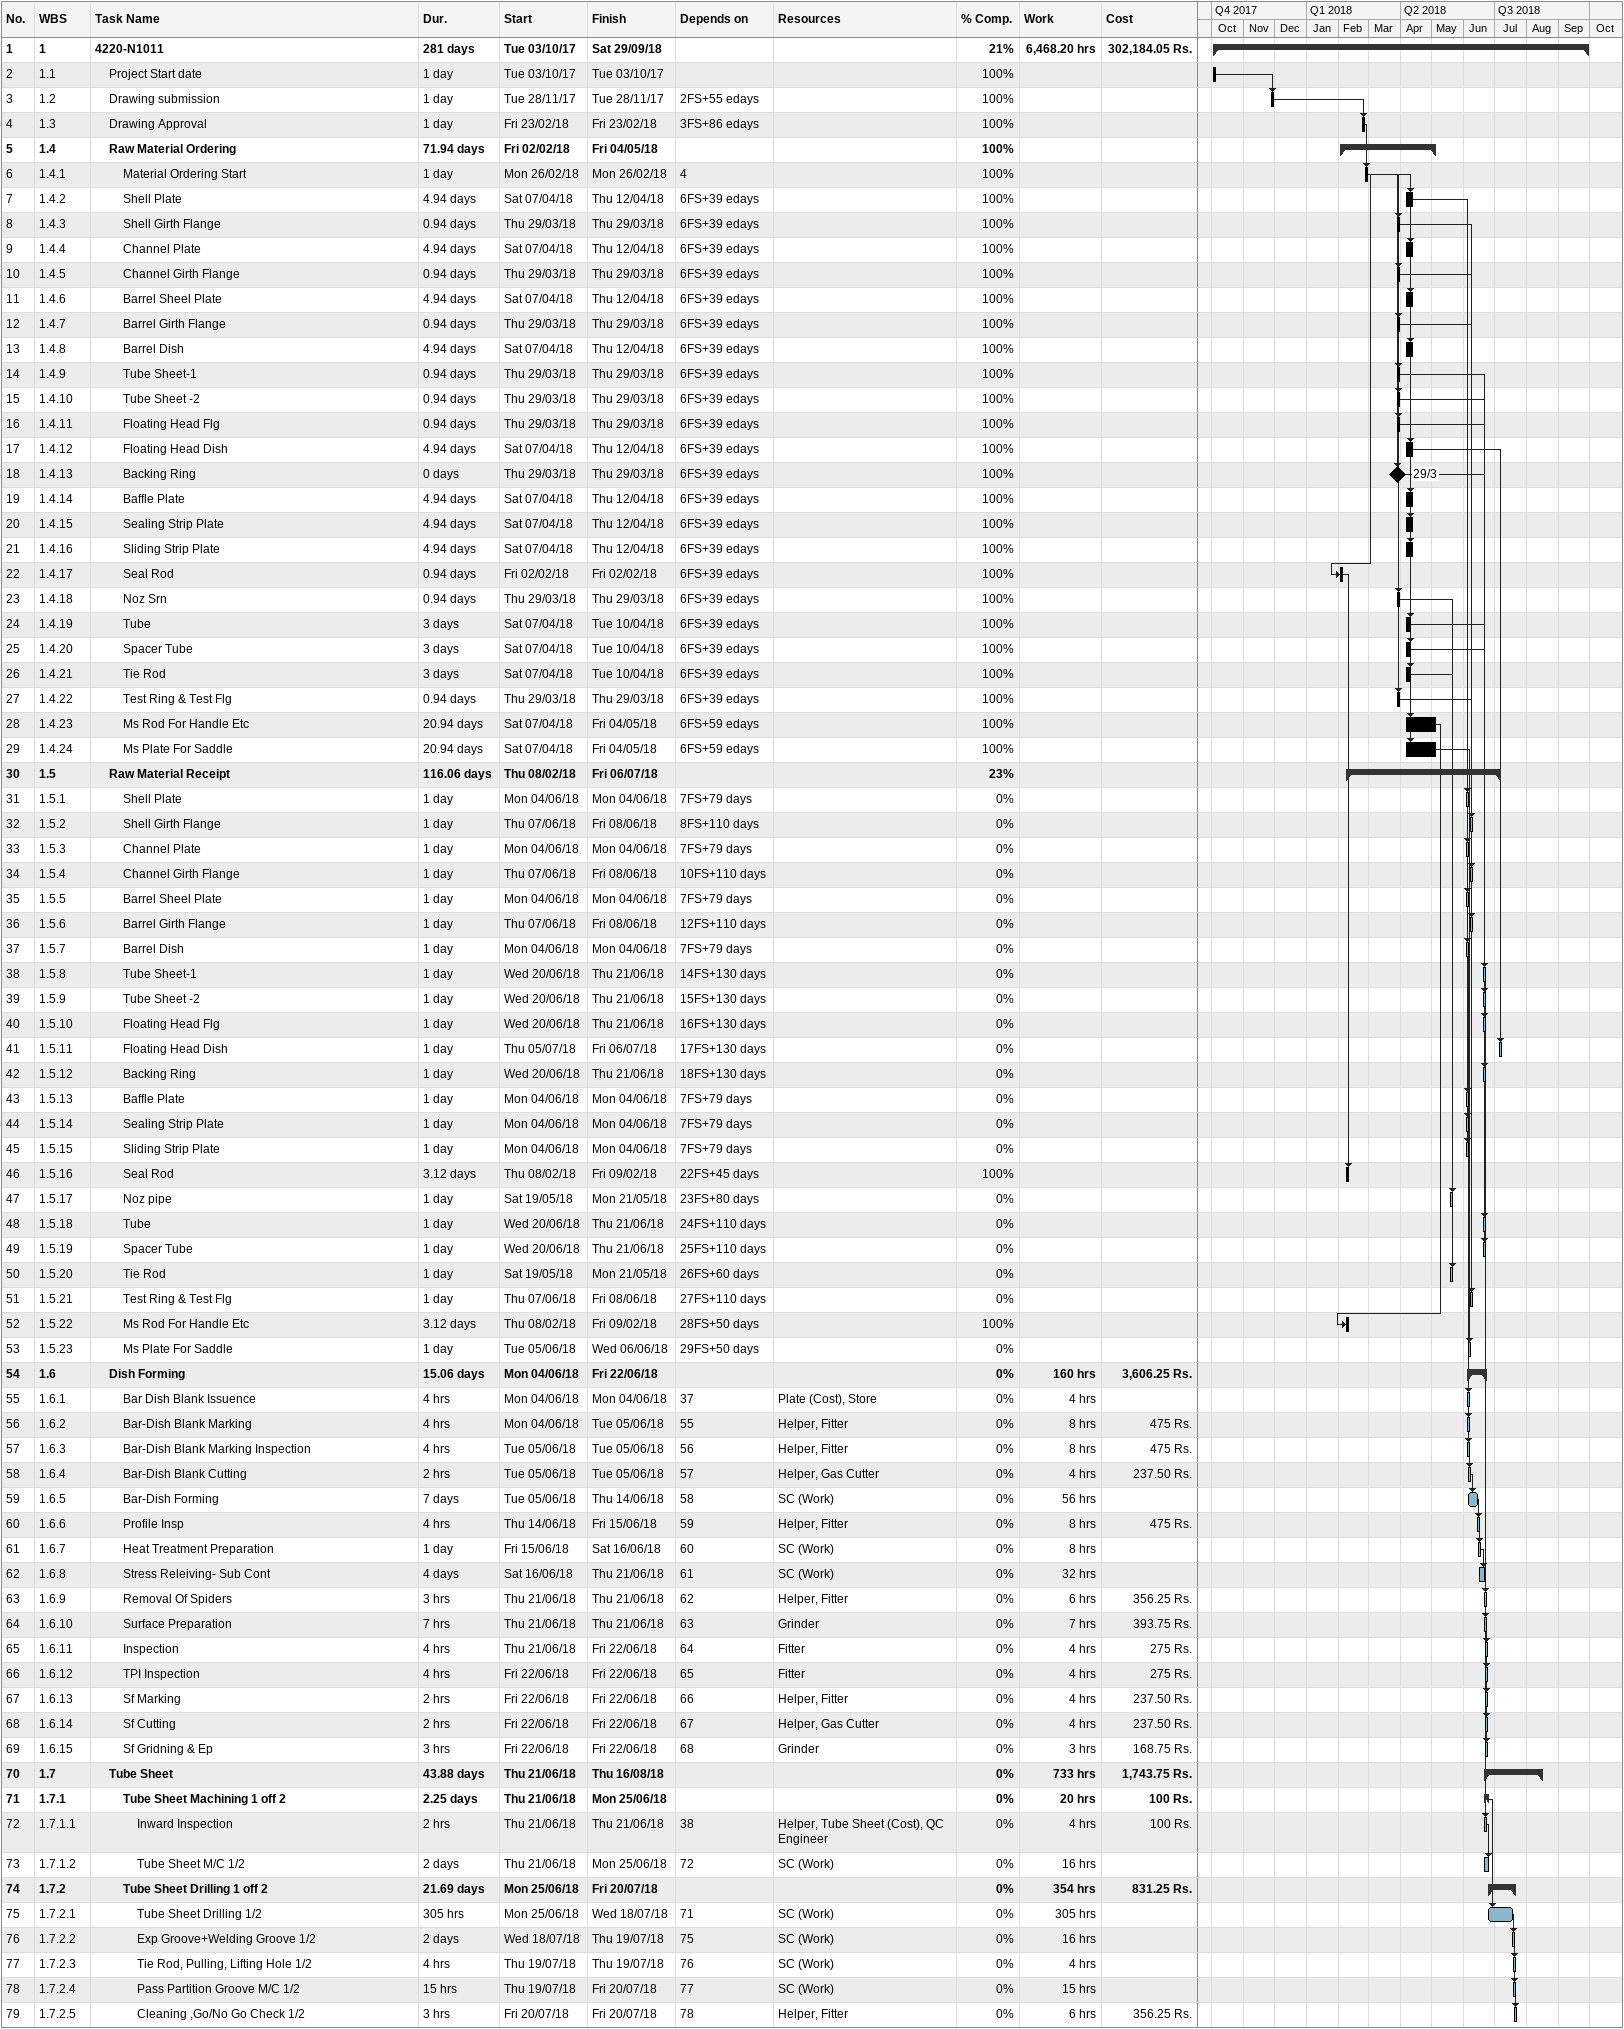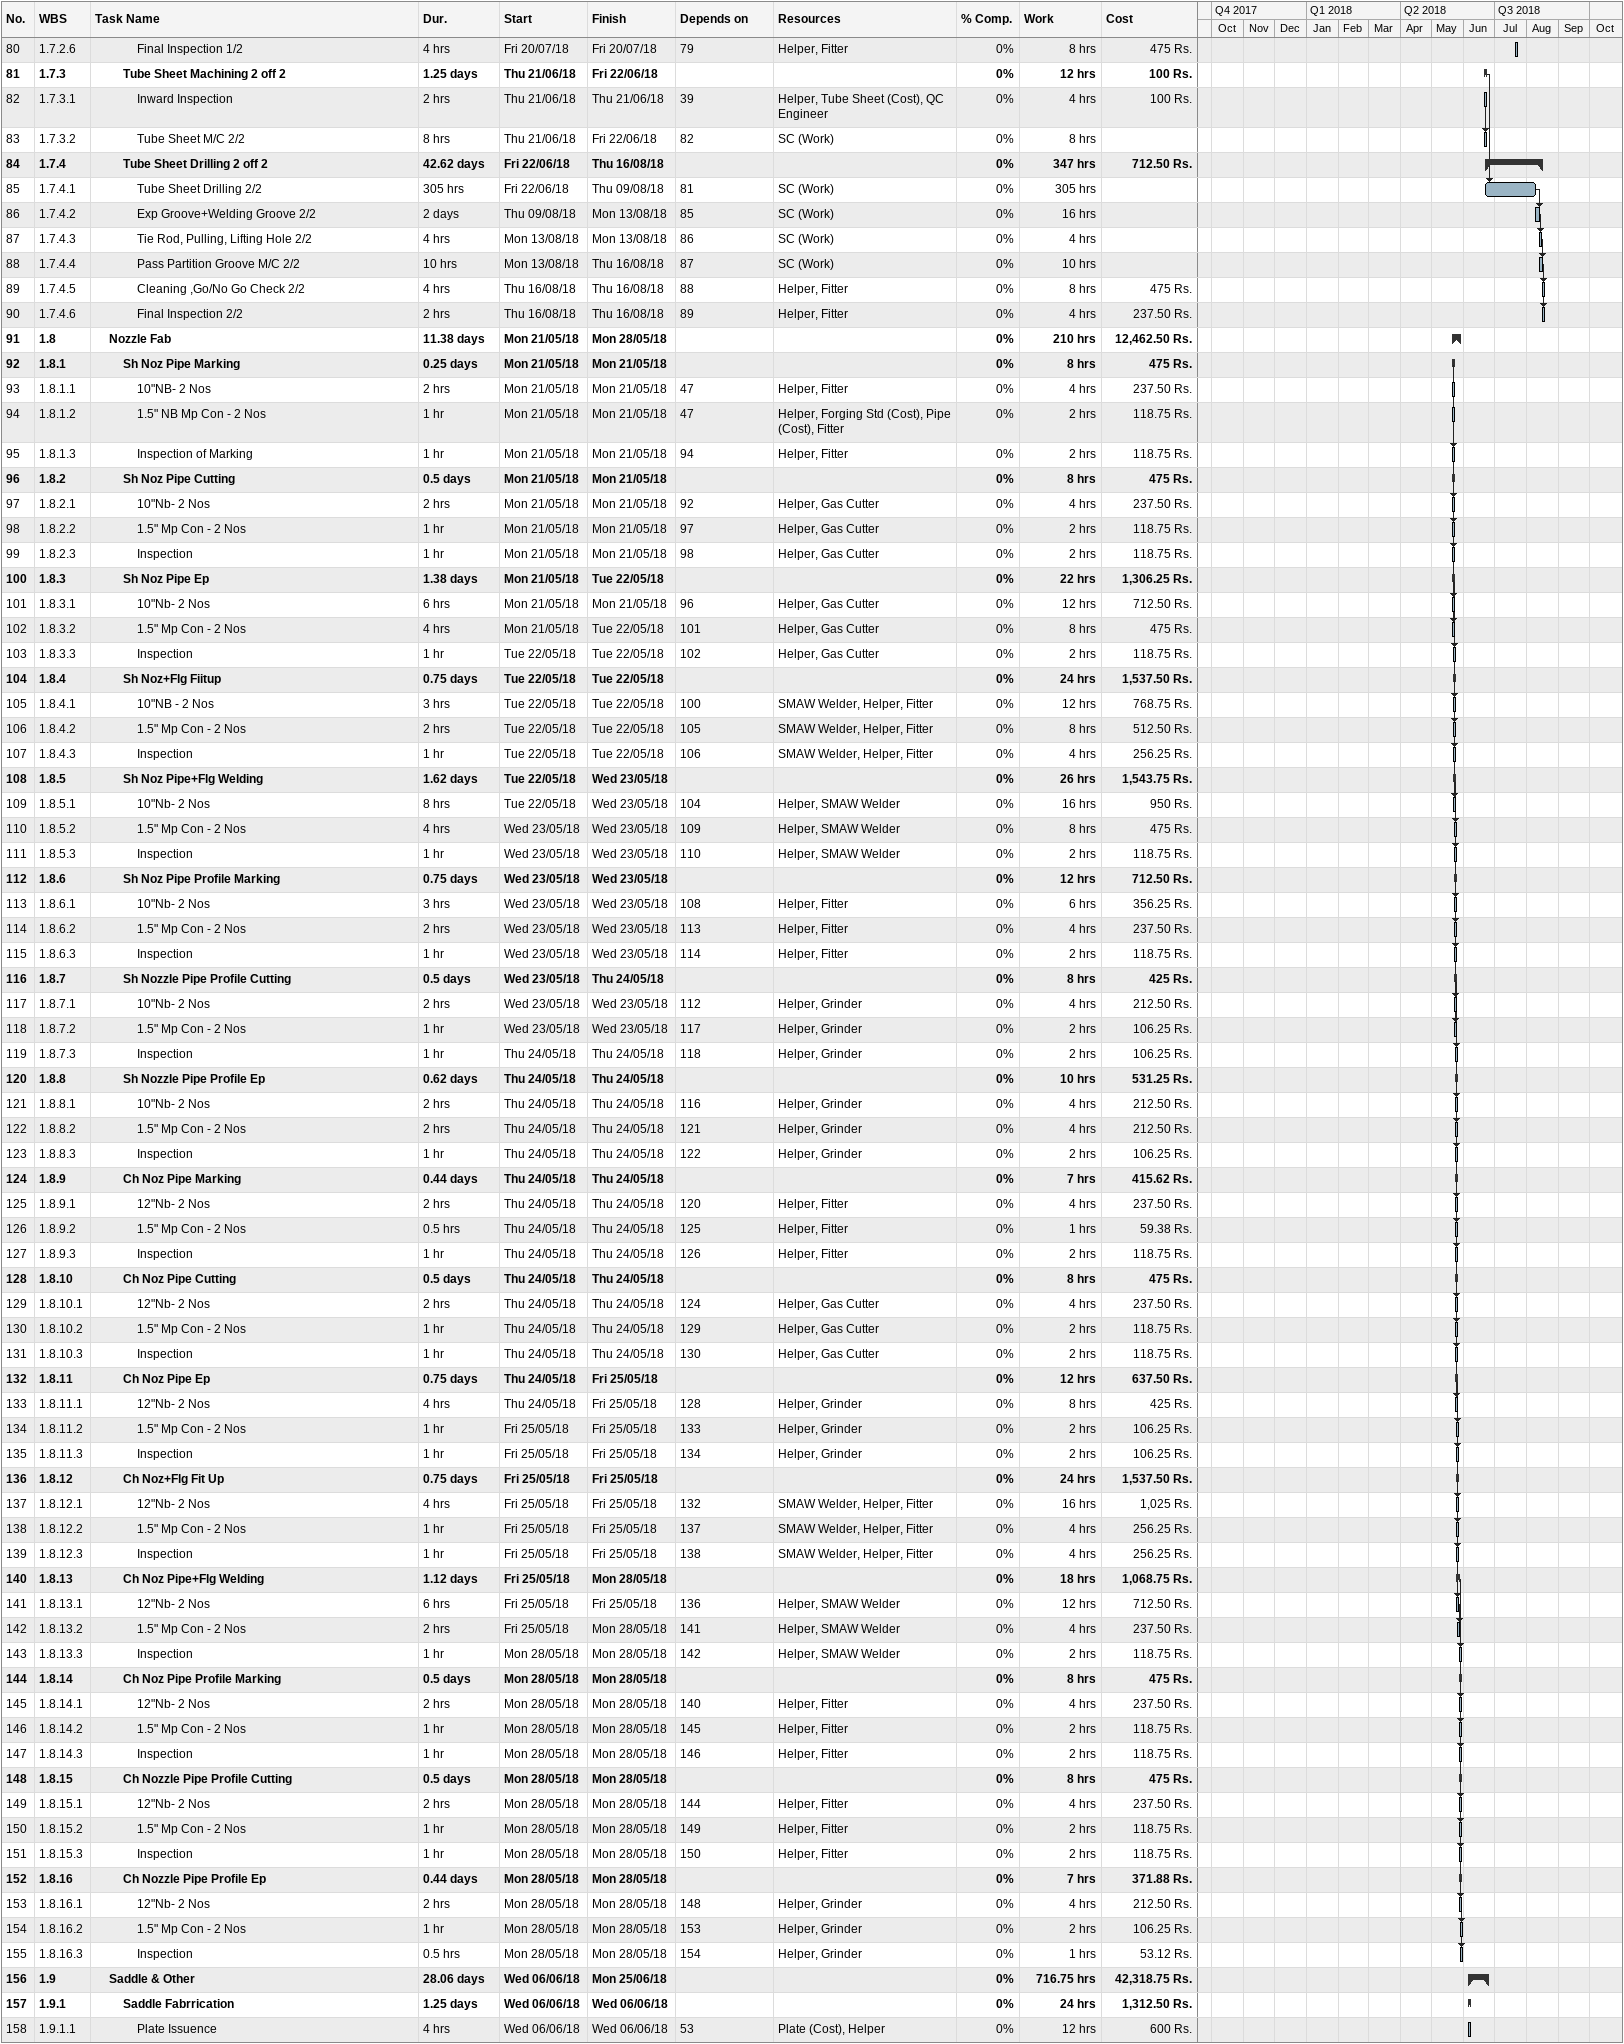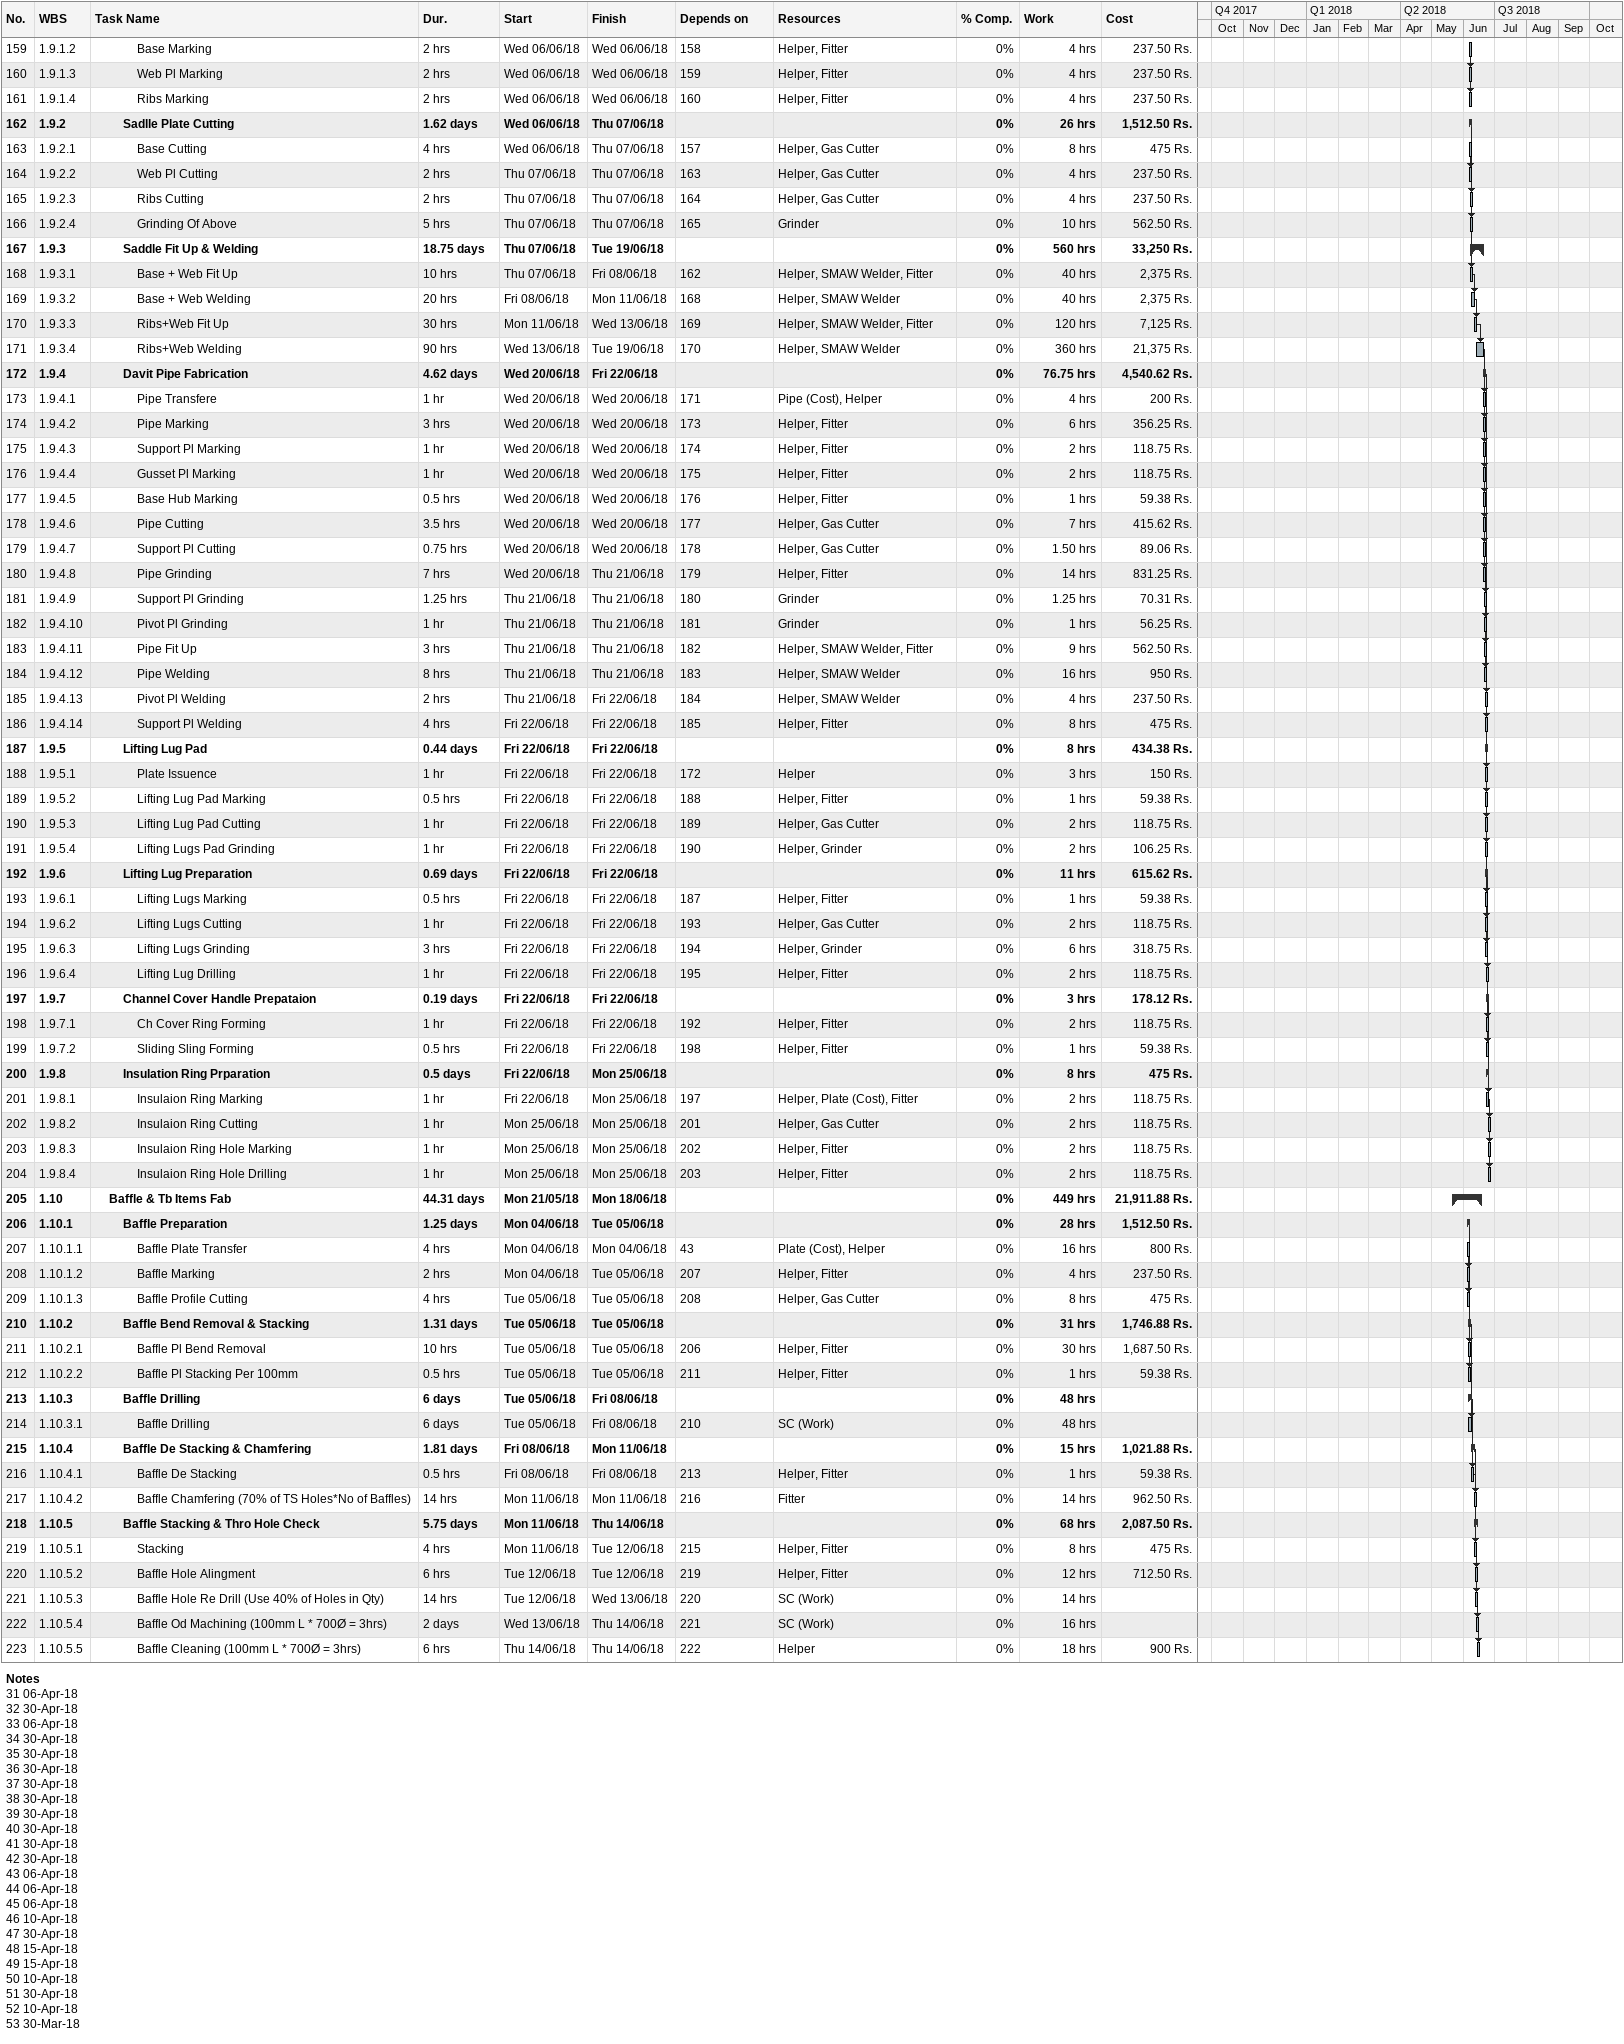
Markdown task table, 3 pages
| ID | WBS | Task | Duration | Start | Finish | Predecessors | Resources | % complete | Work (h) | Cost (Rs.) |
|---|---|---|---|---|---|---|---|---|---|---|
| 1 | 1 | **4220-N1011** | 281d | 2017-10-03 | 2018-09-29 |  |  | 21 | 6468.20 | 302184.05 |
| 2 | 1.1 | Project Start date | 1d | 2017-10-03 | 2017-10-03 |  |  | 100 |  |  |
| 3 | 1.2 | Drawing submission | 1d | 2017-11-28 | 2017-11-28 | 2FS+55ed |  | 100 |  |  |
| 4 | 1.3 | Drawing Approval | 1d | 2018-02-23 | 2018-02-23 | 3FS+86ed |  | 100 |  |  |
| 5 | 1.4 | **Raw Material Ordering** | 71.94d | 2018-02-02 | 2018-05-04 |  |  | 100 |  |  |
| 6 | 1.4.1 | Material Ordering Start | 1d | 2018-02-26 | 2018-02-26 | 4 |  | 100 |  |  |
| 7 | 1.4.2 | Shell Plate | 4.94d | 2018-04-07 | 2018-04-12 | 6FS+39ed |  | 100 |  |  |
| 8 | 1.4.3 | Shell Girth Flange | 0.94d | 2018-03-29 | 2018-03-29 | 6FS+39ed |  | 100 |  |  |
| 9 | 1.4.4 | Channel Plate | 4.94d | 2018-04-07 | 2018-04-12 | 6FS+39ed |  | 100 |  |  |
| 10 | 1.4.5 | Channel Girth Flange | 0.94d | 2018-03-29 | 2018-03-29 | 6FS+39ed |  | 100 |  |  |
| 11 | 1.4.6 | Barrel Sheel Plate | 4.94d | 2018-04-07 | 2018-04-12 | 6FS+39ed |  | 100 |  |  |
| 12 | 1.4.7 | Barrel Girth Flange | 0.94d | 2018-03-29 | 2018-03-29 | 6FS+39ed |  | 100 |  |  |
| 13 | 1.4.8 | Barrel Dish | 4.94d | 2018-04-07 | 2018-04-12 | 6FS+39ed |  | 100 |  |  |
| 14 | 1.4.9 | Tube Sheet-1 | 0.94d | 2018-03-29 | 2018-03-29 | 6FS+39ed |  | 100 |  |  |
| 15 | 1.4.10 | Tube Sheet -2 | 0.94d | 2018-03-29 | 2018-03-29 | 6FS+39ed |  | 100 |  |  |
| 16 | 1.4.11 | Floating Head Flg | 0.94d | 2018-03-29 | 2018-03-29 | 6FS+39ed |  | 100 |  |  |
| 17 | 1.4.12 | Floating Head Dish | 4.94d | 2018-04-07 | 2018-04-12 | 6FS+39ed |  | 100 |  |  |
| 18 | 1.4.13 | Backing Ring | 0d | 2018-03-29 | 2018-03-29 | 6FS+39ed |  | 100 |  |  |
| 19 | 1.4.14 | Baffle Plate | 4.94d | 2018-04-07 | 2018-04-12 | 6FS+39ed |  | 100 |  |  |
| 20 | 1.4.15 | Sealing Strip Plate | 4.94d | 2018-04-07 | 2018-04-12 | 6FS+39ed |  | 100 |  |  |
| 21 | 1.4.16 | Sliding Strip Plate | 4.94d | 2018-04-07 | 2018-04-12 | 6FS+39ed |  | 100 |  |  |
| 22 | 1.4.17 | Seal Rod | 0.94d | 2018-02-02 | 2018-02-02 | 6FS+39ed |  | 100 |  |  |
| 23 | 1.4.18 | Noz Srn | 0.94d | 2018-03-29 | 2018-03-29 | 6FS+39ed |  | 100 |  |  |
| 24 | 1.4.19 | Tube | 3d | 2018-04-07 | 2018-04-10 | 6FS+39ed |  | 100 |  |  |
| 25 | 1.4.20 | Spacer Tube | 3d | 2018-04-07 | 2018-04-10 | 6FS+39ed |  | 100 |  |  |
| 26 | 1.4.21 | Tie Rod | 3d | 2018-04-07 | 2018-04-10 | 6FS+39ed |  | 100 |  |  |
| 27 | 1.4.22 | Test Ring & Test Flg | 0.94d | 2018-03-29 | 2018-03-29 | 6FS+39ed |  | 100 |  |  |
| 28 | 1.4.23 | Ms Rod For Handle Etc | 20.94d | 2018-04-07 | 2018-05-04 | 6FS+59ed |  | 100 |  |  |
| 29 | 1.4.24 | Ms Plate For Saddle | 20.94d | 2018-04-07 | 2018-05-04 | 6FS+59ed |  | 100 |  |  |
| 30 | 1.5 | **Raw Material Receipt** | 116.06d | 2018-02-08 | 2018-07-06 |  |  | 23 |  |  |
| 31 | 1.5.1 | Shell Plate | 1d | 2018-06-04 | 2018-06-04 | 7FS+79d |  | 0 |  |  |
| 32 | 1.5.2 | Shell Girth Flange | 1d | 2018-06-07 | 2018-06-08 | 8FS+110d |  | 0 |  |  |
| 33 | 1.5.3 | Channel Plate | 1d | 2018-06-04 | 2018-06-04 | 7FS+79d |  | 0 |  |  |
| 34 | 1.5.4 | Channel Girth Flange | 1d | 2018-06-07 | 2018-06-08 | 10FS+110d |  | 0 |  |  |
| 35 | 1.5.5 | Barrel Sheel Plate | 1d | 2018-06-04 | 2018-06-04 | 7FS+79d |  | 0 |  |  |
| 36 | 1.5.6 | Barrel Girth Flange | 1d | 2018-06-07 | 2018-06-08 | 12FS+110d |  | 0 |  |  |
| 37 | 1.5.7 | Barrel Dish | 1d | 2018-06-04 | 2018-06-04 | 7FS+79d |  | 0 |  |  |
| 38 | 1.5.8 | Tube Sheet-1 | 1d | 2018-06-20 | 2018-06-21 | 14FS+130d |  | 0 |  |  |
| 39 | 1.5.9 | Tube Sheet -2 | 1d | 2018-06-20 | 2018-06-21 | 15FS+130d |  | 0 |  |  |
| 40 | 1.5.10 | Floating Head Flg | 1d | 2018-06-20 | 2018-06-21 | 16FS+130d |  | 0 |  |  |
| 41 | 1.5.11 | Floating Head Dish | 1d | 2018-07-05 | 2018-07-06 | 17FS+130d |  | 0 |  |  |
| 42 | 1.5.12 | Backing Ring | 1d | 2018-06-20 | 2018-06-21 | 18FS+130d |  | 0 |  |  |
| 43 | 1.5.13 | Baffle Plate | 1d | 2018-06-04 | 2018-06-04 | 7FS+79d |  | 0 |  |  |
| 44 | 1.5.14 | Sealing Strip Plate | 1d | 2018-06-04 | 2018-06-04 | 7FS+79d |  | 0 |  |  |
| 45 | 1.5.15 | Sliding Strip Plate | 1d | 2018-06-04 | 2018-06-04 | 7FS+79d |  | 0 |  |  |
| 46 | 1.5.16 | Seal Rod | 3.12d | 2018-02-08 | 2018-02-09 | 22FS+45d |  | 100 |  |  |
| 47 | 1.5.17 | Noz pipe | 1d | 2018-05-19 | 2018-05-21 | 23FS+80d |  | 0 |  |  |
| 48 | 1.5.18 | Tube | 1d | 2018-06-20 | 2018-06-21 | 24FS+110d |  | 0 |  |  |
| 49 | 1.5.19 | Spacer Tube | 1d | 2018-06-20 | 2018-06-21 | 25FS+110d |  | 0 |  |  |
| 50 | 1.5.20 | Tie Rod | 1d | 2018-05-19 | 2018-05-21 | 26FS+60d |  | 0 |  |  |
| 51 | 1.5.21 | Test Ring & Test Flg | 1d | 2018-06-07 | 2018-06-08 | 27FS+110d |  | 0 |  |  |
| 52 | 1.5.22 | Ms Rod For Handle Etc | 3.12d | 2018-02-08 | 2018-02-09 | 28FS+50d |  | 100 |  |  |
| 53 | 1.5.23 | Ms Plate For Saddle | 1d | 2018-06-05 | 2018-06-06 | 29FS+50d |  | 0 |  |  |
| 54 | 1.6 | **Dish Forming** | 15.06d | 2018-06-04 | 2018-06-22 |  |  | 0 | 160 | 3606.25 |
| 55 | 1.6.1 | Bar Dish Blank Issuence | 4h | 2018-06-04 | 2018-06-04 | 37 | Plate (Cost), Store | 0 | 4 |  |
| 56 | 1.6.2 | Bar-Dish Blank Marking | 4h | 2018-06-04 | 2018-06-05 | 55 | Helper, Fitter | 0 | 8 | 475 |
| 57 | 1.6.3 | Bar-Dish Blank Marking Inspection | 4h | 2018-06-05 | 2018-06-05 | 56 | Helper, Fitter | 0 | 8 | 475 |
| 58 | 1.6.4 | Bar-Dish Blank Cutting | 2h | 2018-06-05 | 2018-06-05 | 57 | Helper, Gas Cutter | 0 | 4 | 237.50 |
| 59 | 1.6.5 | Bar-Dish Forming | 7d | 2018-06-05 | 2018-06-14 | 58 | SC (Work) | 0 | 56 |  |
| 60 | 1.6.6 | Profile Insp | 4h | 2018-06-14 | 2018-06-15 | 59 | Helper, Fitter | 0 | 8 | 475 |
| 61 | 1.6.7 | Heat Treatment Preparation | 1d | 2018-06-15 | 2018-06-16 | 60 | SC (Work) | 0 | 8 |  |
| 62 | 1.6.8 | Stress Releiving- Sub Cont | 4d | 2018-06-16 | 2018-06-21 | 61 | SC (Work) | 0 | 32 |  |
| 63 | 1.6.9 | Removal Of Spiders | 3h | 2018-06-21 | 2018-06-21 | 62 | Helper, Fitter | 0 | 6 | 356.25 |
| 64 | 1.6.10 | Surface Preparation | 7h | 2018-06-21 | 2018-06-21 | 63 | Grinder | 0 | 7 | 393.75 |
| 65 | 1.6.11 | Inspection | 4h | 2018-06-21 | 2018-06-22 | 64 | Fitter | 0 | 4 | 275 |
| 66 | 1.6.12 | TPI Inspection | 4h | 2018-06-22 | 2018-06-22 | 65 | Fitter | 0 | 4 | 275 |
| 67 | 1.6.13 | Sf Marking | 2h | 2018-06-22 | 2018-06-22 | 66 | Helper, Fitter | 0 | 4 | 237.50 |
| 68 | 1.6.14 | Sf Cutting | 2h | 2018-06-22 | 2018-06-22 | 67 | Helper, Gas Cutter | 0 | 4 | 237.50 |
| 69 | 1.6.15 | Sf Gridning & Ep | 3h | 2018-06-22 | 2018-06-22 | 68 | Grinder | 0 | 3 | 168.75 |
| 70 | 1.7 | **Tube Sheet** | 43.88d | 2018-06-21 | 2018-08-16 |  |  | 0 | 733 | 1743.75 |
| 71 | 1.7.1 | **Tube Sheet Machining 1 off 2** | 2.25d | 2018-06-21 | 2018-06-25 |  |  | 0 | 20 | 100 |
| 72 | 1.7.1.1 | Inward Inspection | 2h | 2018-06-21 | 2018-06-21 | 38 | Helper, Tube Sheet (Cost), QC Engineer | 0 | 4 | 100 |
| 73 | 1.7.1.2 | Tube Sheet M/C 1/2 | 2d | 2018-06-21 | 2018-06-25 | 72 | SC (Work) | 0 | 16 |  |
| 74 | 1.7.2 | **Tube Sheet Drilling 1 off 2** | 21.69d | 2018-06-25 | 2018-07-20 |  |  | 0 | 354 | 831.25 |
| 75 | 1.7.2.1 | Tube Sheet Drilling 1/2 | 305h | 2018-06-25 | 2018-07-18 | 71 | SC (Work) | 0 | 305 |  |
| 76 | 1.7.2.2 | Exp Groove+Welding Groove 1/2 | 2d | 2018-07-18 | 2018-07-19 | 75 | SC (Work) | 0 | 16 |  |
| 77 | 1.7.2.3 | Tie Rod, Pulling, Lifting Hole 1/2 | 4h | 2018-07-19 | 2018-07-19 | 76 | SC (Work) | 0 | 4 |  |
| 78 | 1.7.2.4 | Pass Partition Groove M/C 1/2 | 15h | 2018-07-19 | 2018-07-20 | 77 | SC (Work) | 0 | 15 |  |
| 79 | 1.7.2.5 | Cleaning ,Go/No Go Check 1/2 | 3h | 2018-07-20 | 2018-07-20 | 78 | Helper, Fitter | 0 | 6 | 356.25 |
| 80 | 1.7.2.6 | Final Inspection 1/2 | 4h | 2018-07-20 | 2018-07-20 | 79 | Helper, Fitter | 0 | 8 | 475 |
| 81 | 1.7.3 | **Tube Sheet Machining 2 off 2** | 1.25d | 2018-06-21 | 2018-06-22 |  |  | 0 | 12 | 100 |
| 82 | 1.7.3.1 | Inward Inspection | 2h | 2018-06-21 | 2018-06-21 | 39 | Helper, Tube Sheet (Cost), QC Engineer | 0 | 4 | 100 |
| 83 | 1.7.3.2 | Tube Sheet M/C 2/2 | 8h | 2018-06-21 | 2018-06-22 | 82 | SC (Work) | 0 | 8 |  |
| 84 | 1.7.4 | **Tube Sheet Drilling 2 off 2** | 42.62d | 2018-06-22 | 2018-08-16 |  |  | 0 | 347 | 712.50 |
| 85 | 1.7.4.1 | Tube Sheet Drilling 2/2 | 305h | 2018-06-22 | 2018-08-09 | 81 | SC (Work) | 0 | 305 |  |
| 86 | 1.7.4.2 | Exp Groove+Welding Groove 2/2 | 2d | 2018-08-09 | 2018-08-13 | 85 | SC (Work) | 0 | 16 |  |
| 87 | 1.7.4.3 | Tie Rod, Pulling, Lifting Hole 2/2 | 4h | 2018-08-13 | 2018-08-13 | 86 | SC (Work) | 0 | 4 |  |
| 88 | 1.7.4.4 | Pass Partition Groove M/C 2/2 | 10h | 2018-08-13 | 2018-08-16 | 87 | SC (Work) | 0 | 10 |  |
| 89 | 1.7.4.5 | Cleaning ,Go/No Go Check 2/2 | 4h | 2018-08-16 | 2018-08-16 | 88 | Helper, Fitter | 0 | 8 | 475 |
| 90 | 1.7.4.6 | Final Inspection 2/2 | 2h | 2018-08-16 | 2018-08-16 | 89 | Helper, Fitter | 0 | 4 | 237.50 |
| 91 | 1.8 | **Nozzle Fab** | 11.38d | 2018-05-21 | 2018-05-28 |  |  | 0 | 210 | 12462.50 |
| 92 | 1.8.1 | **Sh Noz Pipe Marking** | 0.25d | 2018-05-21 | 2018-05-21 |  |  | 0 | 8 | 475 |
| 93 | 1.8.1.1 | 10"NB- 2 Nos | 2h | 2018-05-21 | 2018-05-21 | 47 | Helper, Fitter | 0 | 4 | 237.50 |
| 94 | 1.8.1.2 | 1.5" NB Mp Con - 2 Nos | 1h | 2018-05-21 | 2018-05-21 | 47 | Helper, Forging Std (Cost), Pipe (Cost), Fitter | 0 | 2 | 118.75 |
| 95 | 1.8.1.3 | Inspection of Marking | 1h | 2018-05-21 | 2018-05-21 | 94 | Helper, Fitter | 0 | 2 | 118.75 |
| 96 | 1.8.2 | **Sh Noz Pipe Cutting** | 0.5d | 2018-05-21 | 2018-05-21 |  |  | 0 | 8 | 475 |
| 97 | 1.8.2.1 | 10"Nb- 2 Nos | 2h | 2018-05-21 | 2018-05-21 | 92 | Helper, Gas Cutter | 0 | 4 | 237.50 |
| 98 | 1.8.2.2 | 1.5" Mp Con - 2 Nos | 1h | 2018-05-21 | 2018-05-21 | 97 | Helper, Gas Cutter | 0 | 2 | 118.75 |
| 99 | 1.8.2.3 | Inspection | 1h | 2018-05-21 | 2018-05-21 | 98 | Helper, Gas Cutter | 0 | 2 | 118.75 |
| 100 | 1.8.3 | **Sh Noz Pipe Ep** | 1.38d | 2018-05-21 | 2018-05-22 |  |  | 0 | 22 | 1306.25 |
| 101 | 1.8.3.1 | 10"Nb- 2 Nos | 6h | 2018-05-21 | 2018-05-21 | 96 | Helper, Gas Cutter | 0 | 12 | 712.50 |
| 102 | 1.8.3.2 | 1.5" Mp Con - 2 Nos | 4h | 2018-05-21 | 2018-05-22 | 101 | Helper, Gas Cutter | 0 | 8 | 475 |
| 103 | 1.8.3.3 | Inspection | 1h | 2018-05-22 | 2018-05-22 | 102 | Helper, Gas Cutter | 0 | 2 | 118.75 |
| 104 | 1.8.4 | **Sh Noz+Flg Fiitup** | 0.75d | 2018-05-22 | 2018-05-22 |  |  | 0 | 24 | 1537.50 |
| 105 | 1.8.4.1 | 10"NB - 2 Nos | 3h | 2018-05-22 | 2018-05-22 | 100 | SMAW Welder, Helper, Fitter | 0 | 12 | 768.75 |
| 106 | 1.8.4.2 | 1.5" Mp Con - 2 Nos | 2h | 2018-05-22 | 2018-05-22 | 105 | SMAW Welder, Helper, Fitter | 0 | 8 | 512.50 |
| 107 | 1.8.4.3 | Inspection | 1h | 2018-05-22 | 2018-05-22 | 106 | SMAW Welder, Helper, Fitter | 0 | 4 | 256.25 |
| 108 | 1.8.5 | **Sh Noz Pipe+Flg Welding** | 1.62d | 2018-05-22 | 2018-05-23 |  |  | 0 | 26 | 1543.75 |
| 109 | 1.8.5.1 | 10"Nb- 2 Nos | 8h | 2018-05-22 | 2018-05-23 | 104 | Helper, SMAW Welder | 0 | 16 | 950 |
| 110 | 1.8.5.2 | 1.5" Mp Con - 2 Nos | 4h | 2018-05-23 | 2018-05-23 | 109 | Helper, SMAW Welder | 0 | 8 | 475 |
| 111 | 1.8.5.3 | Inspection | 1h | 2018-05-23 | 2018-05-23 | 110 | Helper, SMAW Welder | 0 | 2 | 118.75 |
| 112 | 1.8.6 | **Sh Noz Pipe Profile Marking** | 0.75d | 2018-05-23 | 2018-05-23 |  |  | 0 | 12 | 712.50 |
| 113 | 1.8.6.1 | 10"Nb- 2 Nos | 3h | 2018-05-23 | 2018-05-23 | 108 | Helper, Fitter | 0 | 6 | 356.25 |
| 114 | 1.8.6.2 | 1.5" Mp Con - 2 Nos | 2h | 2018-05-23 | 2018-05-23 | 113 | Helper, Fitter | 0 | 4 | 237.50 |
| 115 | 1.8.6.3 | Inspection | 1h | 2018-05-23 | 2018-05-23 | 114 | Helper, Fitter | 0 | 2 | 118.75 |
| 116 | 1.8.7 | **Sh Nozzle Pipe Profile Cutting** | 0.5d | 2018-05-23 | 2018-05-24 |  |  | 0 | 8 | 425 |
| 117 | 1.8.7.1 | 10"Nb- 2 Nos | 2h | 2018-05-23 | 2018-05-23 | 112 | Helper, Grinder | 0 | 4 | 212.50 |
| 118 | 1.8.7.2 | 1.5" Mp Con - 2 Nos | 1h | 2018-05-23 | 2018-05-23 | 117 | Helper, Grinder | 0 | 2 | 106.25 |
| 119 | 1.8.7.3 | Inspection | 1h | 2018-05-24 | 2018-05-24 | 118 | Helper, Grinder | 0 | 2 | 106.25 |
| 120 | 1.8.8 | **Sh Nozzle Pipe Profile Ep** | 0.62d | 2018-05-24 | 2018-05-24 |  |  | 0 | 10 | 531.25 |
| 121 | 1.8.8.1 | 10"Nb- 2 Nos | 2h | 2018-05-24 | 2018-05-24 | 116 | Helper, Grinder | 0 | 4 | 212.50 |
| 122 | 1.8.8.2 | 1.5" Mp Con - 2 Nos | 2h | 2018-05-24 | 2018-05-24 | 121 | Helper, Grinder | 0 | 4 | 212.50 |
| 123 | 1.8.8.3 | Inspection | 1h | 2018-05-24 | 2018-05-24 | 122 | Helper, Grinder | 0 | 2 | 106.25 |
| 124 | 1.8.9 | **Ch Noz Pipe Marking** | 0.44d | 2018-05-24 | 2018-05-24 |  |  | 0 | 7 | 415.62 |
| 125 | 1.8.9.1 | 12"Nb- 2 Nos | 2h | 2018-05-24 | 2018-05-24 | 120 | Helper, Fitter | 0 | 4 | 237.50 |
| 126 | 1.8.9.2 | 1.5" Mp Con - 2 Nos | 0.5h | 2018-05-24 | 2018-05-24 | 125 | Helper, Fitter | 0 | 1 | 59.38 |
| 127 | 1.8.9.3 | Inspection | 1h | 2018-05-24 | 2018-05-24 | 126 | Helper, Fitter | 0 | 2 | 118.75 |
| 128 | 1.8.10 | **Ch Noz Pipe Cutting** | 0.5d | 2018-05-24 | 2018-05-24 |  |  | 0 | 8 | 475 |
| 129 | 1.8.10.1 | 12"Nb- 2 Nos | 2h | 2018-05-24 | 2018-05-24 | 124 | Helper, Gas Cutter | 0 | 4 | 237.50 |
| 130 | 1.8.10.2 | 1.5" Mp Con - 2 Nos | 1h | 2018-05-24 | 2018-05-24 | 129 | Helper, Gas Cutter | 0 | 2 | 118.75 |
| 131 | 1.8.10.3 | Inspection | 1h | 2018-05-24 | 2018-05-24 | 130 | Helper, Gas Cutter | 0 | 2 | 118.75 |
| 132 | 1.8.11 | **Ch Noz Pipe Ep** | 0.75d | 2018-05-24 | 2018-05-25 |  |  | 0 | 12 | 637.50 |
| 133 | 1.8.11.1 | 12"Nb- 2 Nos | 4h | 2018-05-24 | 2018-05-25 | 128 | Helper, Grinder | 0 | 8 | 425 |
| 134 | 1.8.11.2 | 1.5" Mp Con - 2 Nos | 1h | 2018-05-25 | 2018-05-25 | 133 | Helper, Grinder | 0 | 2 | 106.25 |
| 135 | 1.8.11.3 | Inspection | 1h | 2018-05-25 | 2018-05-25 | 134 | Helper, Grinder | 0 | 2 | 106.25 |
| 136 | 1.8.12 | **Ch Noz+Flg Fit Up** | 0.75d | 2018-05-25 | 2018-05-25 |  |  | 0 | 24 | 1537.50 |
| 137 | 1.8.12.1 | 12"Nb- 2 Nos | 4h | 2018-05-25 | 2018-05-25 | 132 | SMAW Welder, Helper, Fitter | 0 | 16 | 1025 |
| 138 | 1.8.12.2 | 1.5" Mp Con - 2 Nos | 1h | 2018-05-25 | 2018-05-25 | 137 | SMAW Welder, Helper, Fitter | 0 | 4 | 256.25 |
| 139 | 1.8.12.3 | Inspection | 1h | 2018-05-25 | 2018-05-25 | 138 | SMAW Welder, Helper, Fitter | 0 | 4 | 256.25 |
| 140 | 1.8.13 | **Ch Noz Pipe+Flg Welding** | 1.12d | 2018-05-25 | 2018-05-28 |  |  | 0 | 18 | 1068.75 |
| 141 | 1.8.13.1 | 12"Nb- 2 Nos | 6h | 2018-05-25 | 2018-05-25 | 136 | Helper, SMAW Welder | 0 | 12 | 712.50 |
| 142 | 1.8.13.2 | 1.5" Mp Con - 2 Nos | 2h | 2018-05-25 | 2018-05-28 | 141 | Helper, SMAW Welder | 0 | 4 | 237.50 |
| 143 | 1.8.13.3 | Inspection | 1h | 2018-05-28 | 2018-05-28 | 142 | Helper, SMAW Welder | 0 | 2 | 118.75 |
| 144 | 1.8.14 | **Ch Noz Pipe Profile Marking** | 0.5d | 2018-05-28 | 2018-05-28 |  |  | 0 | 8 | 475 |
| 145 | 1.8.14.1 | 12"Nb- 2 Nos | 2h | 2018-05-28 | 2018-05-28 | 140 | Helper, Fitter | 0 | 4 | 237.50 |
| 146 | 1.8.14.2 | 1.5" Mp Con - 2 Nos | 1h | 2018-05-28 | 2018-05-28 | 145 | Helper, Fitter | 0 | 2 | 118.75 |
| 147 | 1.8.14.3 | Inspection | 1h | 2018-05-28 | 2018-05-28 | 146 | Helper, Fitter | 0 | 2 | 118.75 |
| 148 | 1.8.15 | **Ch Nozzle Pipe Profile Cutting** | 0.5d | 2018-05-28 | 2018-05-28 |  |  | 0 | 8 | 475 |
| 149 | 1.8.15.1 | 12"Nb- 2 Nos | 2h | 2018-05-28 | 2018-05-28 | 144 | Helper, Fitter | 0 | 4 | 237.50 |
| 150 | 1.8.15.2 | 1.5" Mp Con - 2 Nos | 1h | 2018-05-28 | 2018-05-28 | 149 | Helper, Fitter | 0 | 2 | 118.75 |
| 151 | 1.8.15.3 | Inspection | 1h | 2018-05-28 | 2018-05-28 | 150 | Helper, Fitter | 0 | 2 | 118.75 |
| 152 | 1.8.16 | **Ch Nozzle Pipe Profile Ep** | 0.44d | 2018-05-28 | 2018-05-28 |  |  | 0 | 7 | 371.88 |
| 153 | 1.8.16.1 | 12"Nb- 2 Nos | 2h | 2018-05-28 | 2018-05-28 | 148 | Helper, Grinder | 0 | 4 | 212.50 |
| 154 | 1.8.16.2 | 1.5" Mp Con - 2 Nos | 1h | 2018-05-28 | 2018-05-28 | 153 | Helper, Grinder | 0 | 2 | 106.25 |
| 155 | 1.8.16.3 | Inspection | 0.5h | 2018-05-28 | 2018-05-28 | 154 | Helper, Grinder | 0 | 1 | 53.12 |
| 156 | 1.9 | **Saddle & Other** | 28.06d | 2018-06-06 | 2018-06-25 |  |  | 0 | 716.75 | 42318.75 |
| 157 | 1.9.1 | **Saddle Fabrrication** | 1.25d | 2018-06-06 | 2018-06-06 |  |  | 0 | 24 | 1312.50 |
| 158 | 1.9.1.1 | Plate Issuence | 4h | 2018-06-06 | 2018-06-06 | 53 | Plate (Cost), Helper | 0 | 12 | 600 |
| 159 | 1.9.1.2 | Base Marking | 2h | 2018-06-06 | 2018-06-06 | 158 | Helper, Fitter | 0 | 4 | 237.50 |
| 160 | 1.9.1.3 | Web Pl Marking | 2h | 2018-06-06 | 2018-06-06 | 159 | Helper, Fitter | 0 | 4 | 237.50 |
| 161 | 1.9.1.4 | Ribs Marking | 2h | 2018-06-06 | 2018-06-06 | 160 | Helper, Fitter | 0 | 4 | 237.50 |
| 162 | 1.9.2 | **Sadlle Plate Cutting** | 1.62d | 2018-06-06 | 2018-06-07 |  |  | 0 | 26 | 1512.50 |
| 163 | 1.9.2.1 | Base Cutting | 4h | 2018-06-06 | 2018-06-07 | 157 | Helper, Gas Cutter | 0 | 8 | 475 |
| 164 | 1.9.2.2 | Web Pl Cutting | 2h | 2018-06-07 | 2018-06-07 | 163 | Helper, Gas Cutter | 0 | 4 | 237.50 |
| 165 | 1.9.2.3 | Ribs Cutting | 2h | 2018-06-07 | 2018-06-07 | 164 | Helper, Gas Cutter | 0 | 4 | 237.50 |
| 166 | 1.9.2.4 | Grinding Of Above | 5h | 2018-06-07 | 2018-06-07 | 165 | Grinder | 0 | 10 | 562.50 |
| 167 | 1.9.3 | **Saddle Fit Up & Welding** | 18.75d | 2018-06-07 | 2018-06-19 |  |  | 0 | 560 | 33250 |
| 168 | 1.9.3.1 | Base + Web Fit Up | 10h | 2018-06-07 | 2018-06-08 | 162 | Helper, SMAW Welder, Fitter | 0 | 40 | 2375 |
| 169 | 1.9.3.2 | Base + Web Welding | 20h | 2018-06-08 | 2018-06-11 | 168 | Helper, SMAW Welder | 0 | 40 | 2375 |
| 170 | 1.9.3.3 | Ribs+Web Fit Up | 30h | 2018-06-11 | 2018-06-13 | 169 | Helper, SMAW Welder, Fitter | 0 | 120 | 7125 |
| 171 | 1.9.3.4 | Ribs+Web Welding | 90h | 2018-06-13 | 2018-06-19 | 170 | Helper, SMAW Welder | 0 | 360 | 21375 |
| 172 | 1.9.4 | **Davit Pipe Fabrication** | 4.62d | 2018-06-20 | 2018-06-22 |  |  | 0 | 76.75 | 4540.62 |
| 173 | 1.9.4.1 | Pipe Transfere | 1h | 2018-06-20 | 2018-06-20 | 171 | Pipe (Cost), Helper | 0 | 4 | 200 |
| 174 | 1.9.4.2 | Pipe Marking | 3h | 2018-06-20 | 2018-06-20 | 173 | Helper, Fitter | 0 | 6 | 356.25 |
| 175 | 1.9.4.3 | Support Pl Marking | 1h | 2018-06-20 | 2018-06-20 | 174 | Helper, Fitter | 0 | 2 | 118.75 |
| 176 | 1.9.4.4 | Gusset Pl Marking | 1h | 2018-06-20 | 2018-06-20 | 175 | Helper, Fitter | 0 | 2 | 118.75 |
| 177 | 1.9.4.5 | Base Hub Marking | 0.5h | 2018-06-20 | 2018-06-20 | 176 | Helper, Fitter | 0 | 1 | 59.38 |
| 178 | 1.9.4.6 | Pipe Cutting | 3.5h | 2018-06-20 | 2018-06-20 | 177 | Helper, Gas Cutter | 0 | 7 | 415.62 |
| 179 | 1.9.4.7 | Support Pl Cutting | 0.75h | 2018-06-20 | 2018-06-20 | 178 | Helper, Gas Cutter | 0 | 1.50 | 89.06 |
| 180 | 1.9.4.8 | Pipe Grinding | 7h | 2018-06-20 | 2018-06-21 | 179 | Helper, Fitter | 0 | 14 | 831.25 |
| 181 | 1.9.4.9 | Support Pl Grinding | 1.25h | 2018-06-21 | 2018-06-21 | 180 | Grinder | 0 | 1.25 | 70.31 |
| 182 | 1.9.4.10 | Pivot Pl Grinding | 1h | 2018-06-21 | 2018-06-21 | 181 | Grinder | 0 | 1 | 56.25 |
| 183 | 1.9.4.11 | Pipe Fit Up | 3h | 2018-06-21 | 2018-06-21 | 182 | Helper, SMAW Welder, Fitter | 0 | 9 | 562.50 |
| 184 | 1.9.4.12 | Pipe Welding | 8h | 2018-06-21 | 2018-06-21 | 183 | Helper, SMAW Welder | 0 | 16 | 950 |
| 185 | 1.9.4.13 | Pivot Pl Welding | 2h | 2018-06-21 | 2018-06-22 | 184 | Helper, SMAW Welder | 0 | 4 | 237.50 |
| 186 | 1.9.4.14 | Support Pl Welding | 4h | 2018-06-22 | 2018-06-22 | 185 | Helper, Fitter | 0 | 8 | 475 |
| 187 | 1.9.5 | **Lifting Lug Pad** | 0.44d | 2018-06-22 | 2018-06-22 |  |  | 0 | 8 | 434.38 |
| 188 | 1.9.5.1 | Plate Issuence | 1h | 2018-06-22 | 2018-06-22 | 172 | Helper | 0 | 3 | 150 |
| 189 | 1.9.5.2 | Lifting Lug Pad Marking | 0.5h | 2018-06-22 | 2018-06-22 | 188 | Helper, Fitter | 0 | 1 | 59.38 |
| 190 | 1.9.5.3 | Lifting Lug Pad Cutting | 1h | 2018-06-22 | 2018-06-22 | 189 | Helper, Gas Cutter | 0 | 2 | 118.75 |
| 191 | 1.9.5.4 | Lifting Lugs Pad Grinding | 1h | 2018-06-22 | 2018-06-22 | 190 | Helper, Grinder | 0 | 2 | 106.25 |
| 192 | 1.9.6 | **Lifting Lug Preparation** | 0.69d | 2018-06-22 | 2018-06-22 |  |  | 0 | 11 | 615.62 |
| 193 | 1.9.6.1 | Lifting Lugs Marking | 0.5h | 2018-06-22 | 2018-06-22 | 187 | Helper, Fitter | 0 | 1 | 59.38 |
| 194 | 1.9.6.2 | Lifting Lugs Cutting | 1h | 2018-06-22 | 2018-06-22 | 193 | Helper, Gas Cutter | 0 | 2 | 118.75 |
| 195 | 1.9.6.3 | Lifting Lugs Grinding | 3h | 2018-06-22 | 2018-06-22 | 194 | Helper, Grinder | 0 | 6 | 318.75 |
| 196 | 1.9.6.4 | Lifting Lug Drilling | 1h | 2018-06-22 | 2018-06-22 | 195 | Helper, Fitter | 0 | 2 | 118.75 |
| 197 | 1.9.7 | **Channel Cover Handle Prepataion** | 0.19d | 2018-06-22 | 2018-06-22 |  |  | 0 | 3 | 178.12 |
| 198 | 1.9.7.1 | Ch Cover Ring Forming | 1h | 2018-06-22 | 2018-06-22 | 192 | Helper, Fitter | 0 | 2 | 118.75 |
| 199 | 1.9.7.2 | Sliding Sling Forming | 0.5h | 2018-06-22 | 2018-06-22 | 198 | Helper, Fitter | 0 | 1 | 59.38 |
| 200 | 1.9.8 | **Insulation Ring Prparation** | 0.5d | 2018-06-22 | 2018-06-25 |  |  | 0 | 8 | 475 |
| 201 | 1.9.8.1 | Insulaion Ring Marking | 1h | 2018-06-22 | 2018-06-25 | 197 | Helper, Plate (Cost), Fitter | 0 | 2 | 118.75 |
| 202 | 1.9.8.2 | Insulaion Ring Cutting | 1h | 2018-06-25 | 2018-06-25 | 201 | Helper, Gas Cutter | 0 | 2 | 118.75 |
| 203 | 1.9.8.3 | Insulaion Ring Hole Marking | 1h | 2018-06-25 | 2018-06-25 | 202 | Helper, Fitter | 0 | 2 | 118.75 |
| 204 | 1.9.8.4 | Insulaion Ring Hole Drilling | 1h | 2018-06-25 | 2018-06-25 | 203 | Helper, Fitter | 0 | 2 | 118.75 |
| 205 | 1.10 | **Baffle & Tb Items Fab** | 44.31d | 2018-05-21 | 2018-06-18 |  |  | 0 | 449 | 21911.88 |
| 206 | 1.10.1 | **Baffle Preparation** | 1.25d | 2018-06-04 | 2018-06-05 |  |  | 0 | 28 | 1512.50 |
| 207 | 1.10.1.1 | Baffle Plate Transfer | 4h | 2018-06-04 | 2018-06-04 | 43 | Plate (Cost), Helper | 0 | 16 | 800 |
| 208 | 1.10.1.2 | Baffle Marking | 2h | 2018-06-04 | 2018-06-05 | 207 | Helper, Fitter | 0 | 4 | 237.50 |
| 209 | 1.10.1.3 | Baffle Profile Cutting | 4h | 2018-06-05 | 2018-06-05 | 208 | Helper, Gas Cutter | 0 | 8 | 475 |
| 210 | 1.10.2 | **Baffle Bend Removal & Stacking** | 1.31d | 2018-06-05 | 2018-06-05 |  |  | 0 | 31 | 1746.88 |
| 211 | 1.10.2.1 | Baffle Pl Bend Removal | 10h | 2018-06-05 | 2018-06-05 | 206 | Helper, Fitter | 0 | 30 | 1687.50 |
| 212 | 1.10.2.2 | Baffle Pl Stacking Per 100mm | 0.5h | 2018-06-05 | 2018-06-05 | 211 | Helper, Fitter | 0 | 1 | 59.38 |
| 213 | 1.10.3 | **Baffle Drilling** | 6d | 2018-06-05 | 2018-06-08 |  |  | 0 | 48 |  |
| 214 | 1.10.3.1 | Baffle Drilling | 6d | 2018-06-05 | 2018-06-08 | 210 | SC (Work) | 0 | 48 |  |
| 215 | 1.10.4 | **Baffle De Stacking & Chamfering** | 1.81d | 2018-06-08 | 2018-06-11 |  |  | 0 | 15 | 1021.88 |
| 216 | 1.10.4.1 | Baffle De Stacking | 0.5h | 2018-06-08 | 2018-06-08 | 213 | Helper, Fitter | 0 | 1 | 59.38 |
| 217 | 1.10.4.2 | Baffle Chamfering (70% of TS Holes*No of Baffles) | 14h | 2018-06-11 | 2018-06-11 | 216 | Fitter | 0 | 14 | 962.50 |
| 218 | 1.10.5 | **Baffle Stacking & Thro Hole Check** | 5.75d | 2018-06-11 | 2018-06-14 |  |  | 0 | 68 | 2087.50 |
| 219 | 1.10.5.1 | Stacking | 4h | 2018-06-11 | 2018-06-12 | 215 | Helper, Fitter | 0 | 8 | 475 |
| 220 | 1.10.5.2 | Baffle Hole Alingment | 6h | 2018-06-12 | 2018-06-12 | 219 | Helper, Fitter | 0 | 12 | 712.50 |
| 221 | 1.10.5.3 | Baffle Hole Re Drill (Use 40% of Holes in Qty) | 14h | 2018-06-12 | 2018-06-13 | 220 | SC (Work) | 0 | 14 |  |
| 222 | 1.10.5.4 | Baffle Od Machining (100mm L * 700Ø = 3hrs) | 2d | 2018-06-13 | 2018-06-14 | 221 | SC (Work) | 0 | 16 |  |
| 223 | 1.10.5.5 | Baffle Cleaning (100mm L * 700Ø = 3hrs) | 6h | 2018-06-14 | 2018-06-14 | 222 | Helper | 0 | 18 | 900 |

Notes
- 31: 06-Apr-18
- 32: 30-Apr-18
- 33: 06-Apr-18
- 34: 30-Apr-18
- 35: 30-Apr-18
- 36: 30-Apr-18
- 37: 30-Apr-18
- 38: 30-Apr-18
- 39: 30-Apr-18
- 40: 30-Apr-18
- 41: 30-Apr-18
- 42: 30-Apr-18
- 43: 06-Apr-18
- 44: 06-Apr-18
- 45: 06-Apr-18
- 46: 10-Apr-18
- 47: 30-Apr-18
- 48: 15-Apr-18
- 49: 15-Apr-18
- 50: 10-Apr-18
- 51: 30-Apr-18
- 52: 10-Apr-18
- 53: 30-Mar-18
